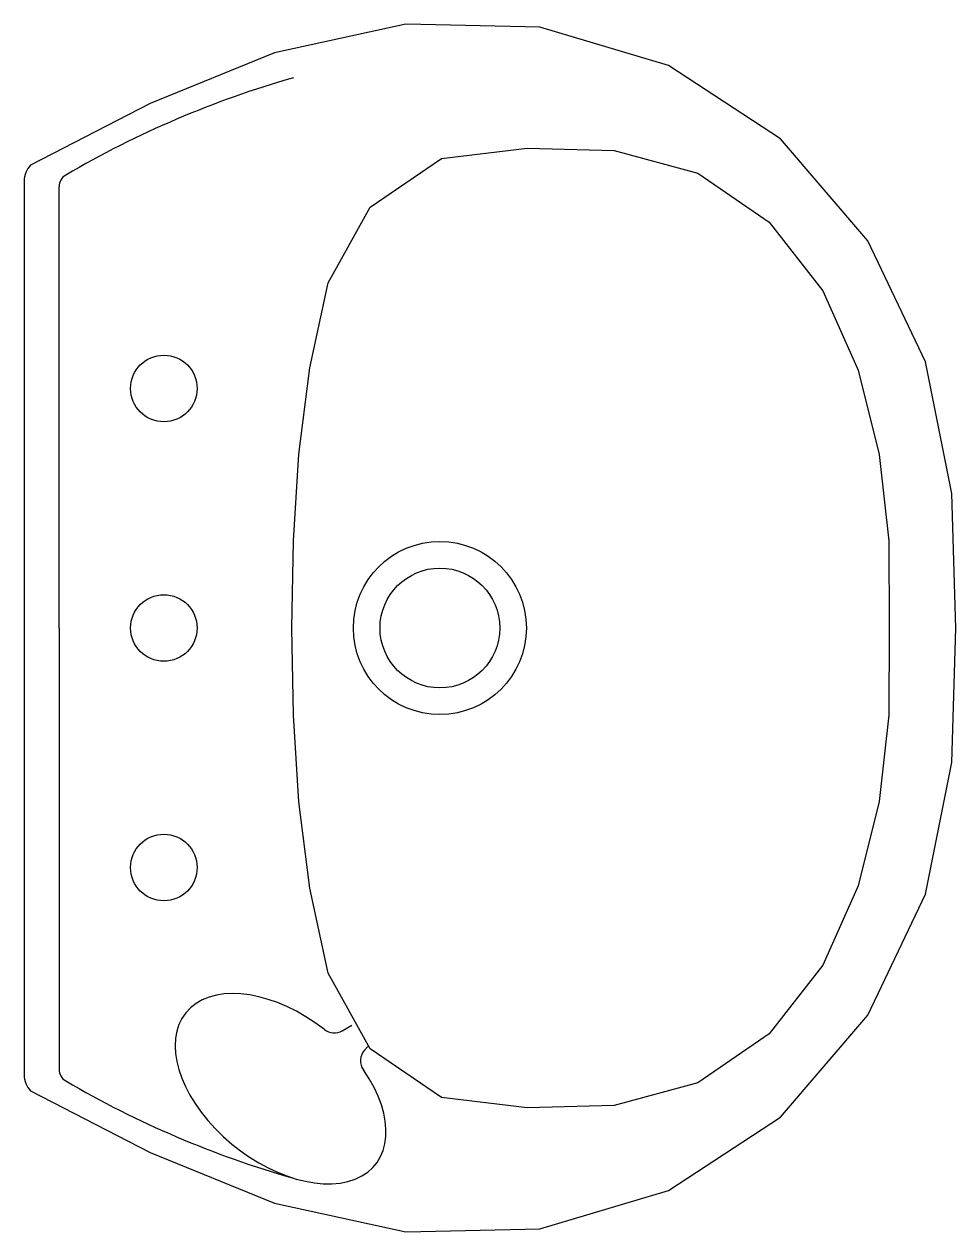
# Model space of a CAD drawing. Header units: millimetres. Extents: x -2942.195 to -2941.845, y 2970.343 to 2970.797.
import ezdxf

# ---------------------------------------------------------------- set-up
doc = ezdxf.new("R2010")
doc.units = ezdxf.units.MM
doc.header["$LTSCALE"] = 10
doc.layers.add('banheiro_louças', color=2, linetype='Continuous')

msp = doc.modelspace()

# ---------------------------------------------------------------- linework, layer by layer
at = {"layer": 'banheiro_louças'}
for p, q in [((-2942.181660503551, 2970.569696263278), (-2942.181660503551, 2970.735500028961)), ((-2942.181660503551, 2970.569696263278), (-2942.181660503551, 2970.403892497595)), ((-2942.075296234852, 2970.418388215689), (-2942.07168689222, 2970.42045454254)), ((-2942.066884631987, 2970.411122239279), (-2942.065663888845, 2970.41247184686))]:
    msp.add_line(p, q, dxfattribs=at)
msp.add_lwpolyline([(-2942.194779919627, 2970.735500028961), (-2942.194779919627, 2970.401832624438, 0.1923991921185439), (-2942.192371414396, 2970.395805186159), (-2942.147478828335, 2970.372599879705), (-2942.100674810247, 2970.353629162971), (-2942.051393194012, 2970.342829415287), (-2942.001008250319, 2970.34395176657), (-2941.952722359143, 2970.358323641929), (-2941.910627768273, 2970.38595013287), (-2941.877887131699, 2970.424256140345), (-2941.856185926162, 2970.469738742544), (-2941.846277896772, 2970.519213895643), (-2941.844779919635, 2970.569696263278), (-2941.846277896772, 2970.620178630913), (-2941.856185926162, 2970.669653784013), (-2941.877887131699, 2970.715136386211), (-2941.910627768273, 2970.753442393686), (-2941.952722359143, 2970.781068884628), (-2942.001008250319, 2970.795440759986), (-2942.051393194012, 2970.79656311127), (-2942.100674810247, 2970.785763363585), (-2942.147478828335, 2970.766792646851), (-2942.192371414396, 2970.743587340398, 0.1923991921092546), (-2942.194779919627, 2970.737559902118, -1.292852720496604e-10)], format="xyb", close=True, dxfattribs=at)
msp.add_lwpolyline([(-2942.094197729713, 2970.569696263278), (-2942.093653626506, 2970.602403757484), (-2942.091588277459, 2970.635048700562), (-2942.087510878983, 2970.667500948733), (-2942.08051423931, 2970.699430225995), (-2942.064854009736, 2970.727846326468), (-2942.038043260382, 2970.74606739838), (-2942.005829643162, 2970.749941575155), (-2941.973149373078, 2970.749091968991), (-2941.941703893906, 2970.740556483775), (-2941.914864931006, 2970.722123592665), (-2941.894798527134, 2970.696421546141), (-2941.881435905384, 2970.66662195245), (-2941.873580109134, 2970.634898797394), (-2941.869965380086, 2970.602404772871), (-2941.869779919634, 2970.569696263278), (-2941.869965380086, 2970.536987753685), (-2941.873580109134, 2970.504493729162), (-2941.881435905384, 2970.472770574107), (-2941.894798527134, 2970.442970980415), (-2941.914864931006, 2970.417268933891), (-2941.941703893906, 2970.398836042781), (-2941.973149373078, 2970.390300557566), (-2942.005829643162, 2970.389450951401), (-2942.038043260382, 2970.393325128176), (-2942.064854009736, 2970.411546200089), (-2942.08051423931, 2970.439962300562), (-2942.087510878983, 2970.471891577823), (-2942.091588277459, 2970.504343825995), (-2942.093653626506, 2970.536988769072)], close=True, dxfattribs=at)
for centre in [(-2942.142302255324, 2970.659696263276), (-2942.142302255324, 2970.569696263278), (-2942.142302255324, 2970.47969626328)]:
    msp.add_circle(centre, 0.01249999999970441, dxfattribs=at)
at = {"layer": 'banheiro_louças', "color": 1}
for radius in [0.03249999999923148, 0.02249999999946795]:
    msp.add_circle((-2942.038600649334, 2970.569696263278), radius, dxfattribs=at)
at = {"layer": 'banheiro_louças'}
for centre, radius, start, end in [((-2941.993033153672, 2970.422714187771), 0.3677036676944939, 105.8722758050813, 120.4124680635371), ((-2942.176660503551, 2970.735500028961), 0.004999999999881766, 120.1606497018743, 180), ((-2942.078277249517, 2970.423595283151), 0.005999999999858119, 232.1685659334638, 299.7908766068081), ((-2942.062434875419, 2970.407097358351), 0.005999999999858119, 137.8701187123059, 214.9984705758598), ((-2942.176660503551, 2970.403892497595), 0.004999999999881766, 180, 239.8393502981257), ((-2941.993033153672, 2970.716678338786), 0.3677036676944939, 239.5875319364629, 254.1277241949187)]:
    msp.add_arc(centre, radius, start, end, dxfattribs=at)
msp.add_ellipse((-2942.098456567441, 2970.396606382985), major_axis=(-0.03565639168344076, 0.02843858689394979), ratio=0.6071052632937122, start_param=4.733761184256369, end_param=10.54349923867907, dxfattribs=at)

doc.saveas('drawing.dxf')
